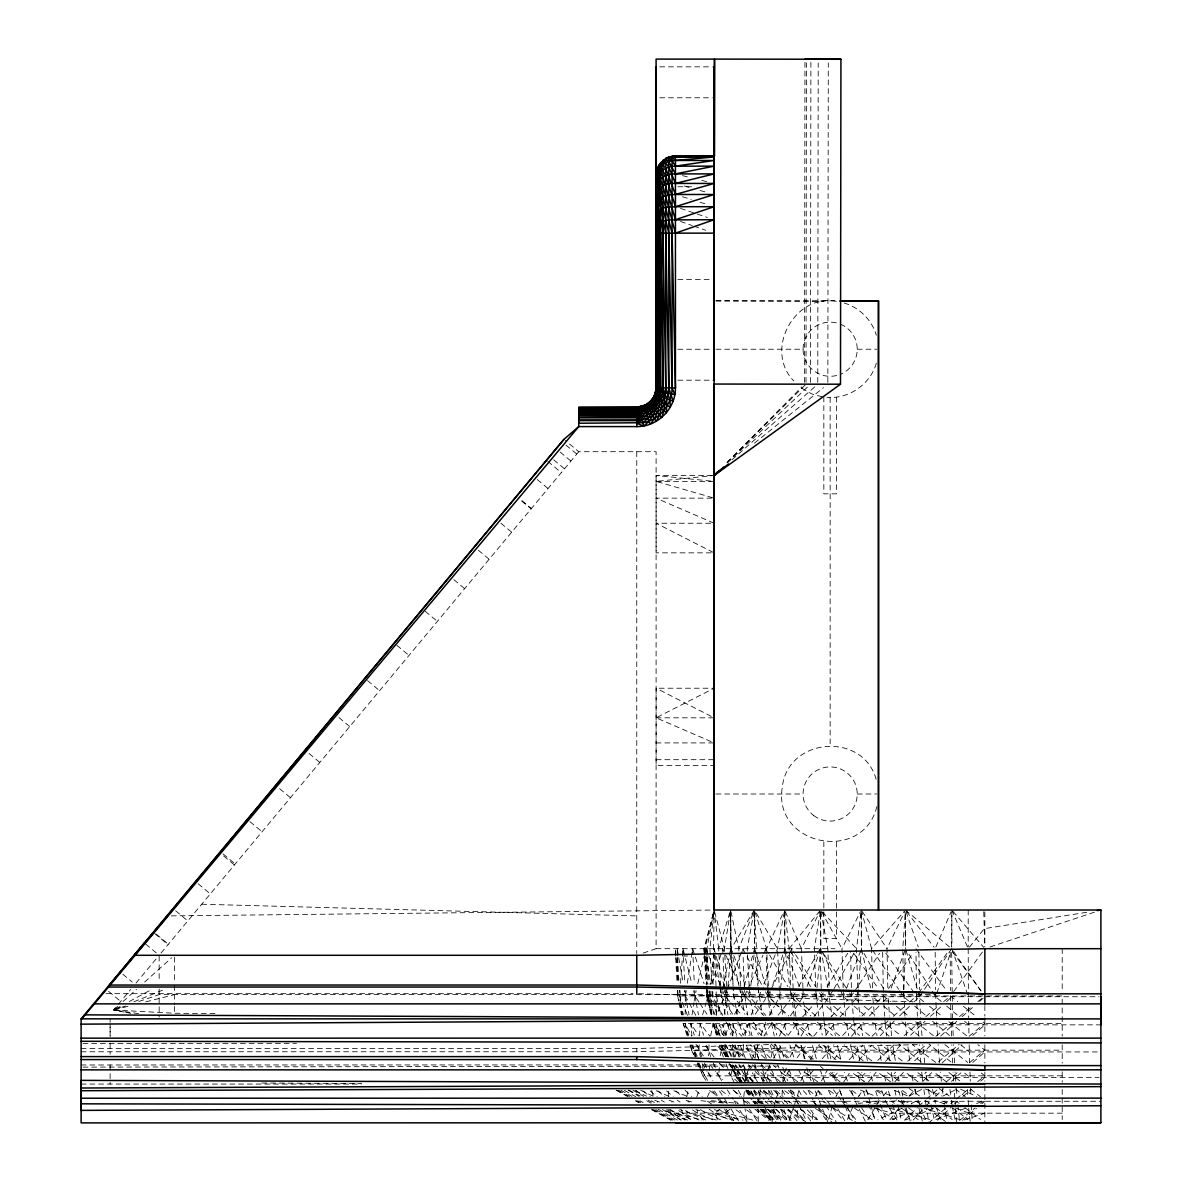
<?xml version="1.0" encoding="UTF-8"?>
<svg xmlns="http://www.w3.org/2000/svg" width="1182" height="1182" viewBox="0 0 1182 1182"><rect width="100%" height="100%" fill="white"/><g stroke="black" fill="none" stroke-linecap="round" stroke-linejoin="round"><path stroke-width="0.75" stroke-dasharray="5 3.75" d="M110.118 1036.378L110.118 1024.1M643.2 953.091L656.099 948.688L656.099 451.701L578.737 451.701L565.277 440.487M804.528 382.362L804.972 59.263M806.006 382.362L806.449 62.942M810.453 382.362L810.896 59.263M817.767 382.362L818.21 62.942M827.843 382.362L828.287 62.942M710.899 1014.304L706.851 996.736L706.866 986.054M713.78 911.765L706.925 948.688L706.866 984.281L703.97 948.688L713.647 911.765L704.96 948.688L707.087 984.281M951.628 946.856L951.835 911.854L951.909 946.856M685.161 1014.289L685.294 1003.282M685.324 1001.449L685.117 990.501M716.322 1014.304L716.115 987.842M732.604 1044.711L732.412 1051.936L733.771 1057.048M732.84 1035.683L733.121 1024.853L736.578 1035.004M716.647 1014.304L712.687 996.736L712.849 991.403M713.056 984.281L714.12 911.854M755.165 1064.731L754.663 1077.541L755.579 1080.924M755.461 1057.417L755.682 1051.936L757.795 1045.154M904.924 1016.062L903.831 991.403M903.905 989.615L905.456 948.688L905.427 911.854M699.168 1044.844L698.931 1050.192L700.453 1057.033M699.552 1035.934L700.084 1023.449L709.821 1036.112M781.996 1095.788L782.307 1090.321M782.824 1081.19L783.031 1077.541L786.532 1067.287M680.005 990.501L680.285 1001.11M680.537 983.232L682.354 957.775M682.487 955.957L683.004 948.688L691.839 983.705M858.368 989.615L857.851 996.736L859.89 1016.062M858.501 987.842L861.368 948.688L861.264 911.854L861.368 948.688L870.646 987.842M721.581 1080.54L718.7 1075.842L719.661 1063.017M720.207 1055.689L722.276 1045.169M812.3 1119.162L812.994 1110.208M724.418 1014.304L727.846 987.842M727.994 986.054L731.052 948.688L730.639 911.854M710.264 991.403L709.776 996.736L711.992 1014.304M710.899 984.281L714.12 948.688L724.226 986.054M818.786 1016.062L816.082 996.736L816.792 989.615M816.954 987.842L820.796 948.688L820.618 911.854L820.796 948.688L827.888 987.842M753.097 1014.304L749.669 996.736L750.614 987.842M750.792 986.054L754.722 948.688L754.352 911.854L756.539 948.688M743.803 1096.66L744.571 1089.715M745.517 1081.057L746.093 1075.842L749.876 1065.588M857.615 987.842L856.536 948.688L861.043 911.765M774.047 1108.819L771.979 1122.737L763.572 1109.174M774.313 1107.091L775.348 1100.132L779.396 1090.41M686.225 990.501L685.397 995.953L686.387 1001.11M687.333 983.232L692.622 948.688L704.088 983.705M692.031 1014.865L693.878 1002.824M694.144 1001.11L696.154 990.708M726.531 986.054L724.448 948.688L730.328 911.765M820.323 911.765L814.339 948.688L815.772 987.842M743.581 1044.711L742.754 1055.585M745.118 1035.683L746.95 1024.853L750.23 1035.004M754.013 911.765L747.231 948.688L749.137 986.054M709.037 1044.844L708.446 1055.689M710.707 1035.934L713.042 1023.449L723.606 1035.476M686.845 1096.601L687.88 1091.222M769.615 1065.588L767.325 1077.541L767.709 1081.19M771.255 1057.048L772.23 1051.936L775.82 1043.972M725.216 1014.304L721.375 996.736L722.409 991.403M722.763 989.615L730.683 948.688L730.609 910.007L731.17 948.688L733.18 986.054M797.481 1096.187L798.604 1091.089M800.835 1080.924L805.459 1069.533M734.155 1082.328L730.801 1075.842L733.091 1065.588M735.012 1057.033L738.868 1045.169M697.779 983.705L705.905 948.688L722.069 989.201M828.745 1119.443L832.556 1104.564M760.72 1089.715L757.957 1100.132L758.076 1107.091M763.011 1081.057L766.025 1072.635M736.179 1014.304L743.744 987.842M744.232 986.054L754.515 948.688L754.352 911.854M702.596 1014.865L706.097 1002.824M706.6 1001.11L709.732 990.708M711.889 983.705L722.704 948.688L741.675 989.437M696.789 1096.955L698.784 1090.513M720.769 986.054L718.656 948.688L730.062 911.765M760.972 1035.004L765.862 1021.736M725.556 1035.151L729.397 1023.449L741.868 1036.186M772.023 1014.304L768.876 996.736L770.59 991.595M772.88 984.724L784.848 948.688L784.626 910.007L777.52 948.688L763.542 984.724M936.824 993.308L950.756 952.116M876.335 363.229C870.425 384.224 848.735 399.28 826.986 397.359M876.852 806.523C863.126 863.584 772.925 845.943 782.218 787.7C787.035 737.258 863.481 730.934 876.335 780.002M789.443 1119.384L793.994 1105.997M794.57 1104.313L795.708 1100.974M790.019 1057.048L796.402 1043.972M800.303 1001.169L804.543 993.308M807.055 986.438L820.84 948.688L839.516 988.447M891.139 988.152L904.939 950.402M752.402 1058.747L755.564 1050.192L759.317 1043.898M845.677 1016.062L843.416 996.736L846.002 989.866M846.637 988.152L860.821 950.402M815.61 1096.187L817.545 1091.089M821.401 1080.924L827.385 1070.005M726.708 990.885L716.484 1015.368M727.344 989.201L742.798 948.688L764.222 989.437M755.372 1005.01L760.883 991.595M740.73 986.054L738.765 948.688L753.658 911.691M782.765 1082.328L789.354 1069.813M751.161 1014.924L754.677 1006.665M707.427 1096.955L710.175 1090.513M847.405 1119.443L853.832 1104.564M935.878 947.004L951.126 911.691M746.906 991.063L741.306 1002.07M747.63 989.437L762.996 955.204M763.735 953.578L765.936 948.688L768.669 953.416M779.396 1036.008L786.399 1021.898M768.389 986.054L766.645 948.688L783.873 911.632M743.537 1035.151L748.974 1023.449L761.932 1035.609M887.83 987.842L887.002 948.688L904.658 911.632M810.128 1059.929L819.318 1044.415M802.947 987.842L801.411 948.688L819.806 911.632M843.15 987.842L841.953 948.688L860.452 911.632M770.162 991.063L763.513 1002.07M770.989 989.437L788.483 955.204M789.325 953.578L791.822 948.688L794.688 953.268M766.852 1071.04L770.117 1064.627M773.397 1058.2L781.76 1044.253M835.94 1096.527L839.323 1090.188M843.549 1082.284L849.297 1073.271M769.305 1015.486L774.476 1006.104M775.333 1004.552L779.647 996.736L784.922 948.688L784.626 910.007L789.118 948.688L790.758 987.842M734.495 1014.289L740.449 1003.592M825.08 1002.366L833.088 990.324M833.99 988.728L855.635 950.298M795.131 992.806L788.97 1001.449M798.692 986.497L816.555 954.997M817.456 953.416L820.131 948.688L823.174 953.268M801.027 1036.008L809.714 1022.046M764.015 1036.038L771.521 1023.449L785.38 1035.609M867.854 1119.679L878.92 1101.269M823.307 992.91L816.732 1001.198M827.06 986.807L847.701 953.268M833.96 1059.456L844.495 1044.799M797.141 1057.727L806.7 1044.563M853.581 992.91L846.386 1001.198M854.586 991.388L879.6 953.268M914.203 1001.848L919.522 996.736L923.541 990.738M924.546 989.231L951.613 948.688L952.589 1019.578M790.374 1015.973L799.313 1002.661M755.209 1014.289L762.464 1003.592M858.28 1096.822L862.328 1090.883M868.401 1081.988L876.128 1072.148M888.495 988.566L912.903 953.12M825.671 1035.388L835.452 1022.179M918.606 992.998L948.082 951.643M788.187 1035.329L796.757 1023.449L796.107 1018.293M953.682 991.521L982.7 951.643M858.93 1060.461L871.592 1045.154M889.898 1119.871L900.802 1105.554M901.896 1104.136L904.082 1101.269L905.619 1106.219M813.438 1070.153L809.035 1075.842L811.088 1080.865M822.229 1058.747L833.857 1044.844M814.102 1016.417L823.987 1003.769M778.066 1015.205L787.892 1002.824M969.358 947.255L984.266 928.668L1089.952 911.765M789.118 948.688L820.603 910.007L856.536 948.688M851.483 1036.259L863.288 1022.297M883.501 1095.684L888.066 1090.1M894.937 1081.722L903.373 1072.414M124.11 1012.043L113.59 1009.989L117.092 1005.779M118.259 1004.375L130.655 989.497M136.004 983.084L156.94 957.952M578.737 451.701L159.156 955.292L159.156 981.873M813.763 1036.112L824.342 1023.449L823.765 1017.953M885.51 1061.362L901.541 1044.194M872.523 987.842L871.577 948.688L904.215 911.396M840.166 1016.816L851.956 1003.429M853.138 1002.085L857.851 996.736L857.659 989.615M837.225 1073.153L834.832 1075.842L836.634 1081.057M849.223 1059.648L862.86 1045.095M802.622 1016.904L812.034 1006.429M913.228 1120.048L924.25 1107.977M925.476 1106.633L930.367 1101.269M880.309 1035.683L894.257 1021.012M842.648 1035.476L853.951 1023.449L851.587 995.953L850.597 952.323M909.061 1095.995L915.296 1089.405L917.114 1096.601M922.773 1081.486L931.726 1072.665M869.464 1015.899L881.831 1003.134M883.072 1001.848L888.007 996.736L889.558 1016.062M914.632 1060.889L931.386 1044.548M727.033 462.443L801.943 386.81M830.828 1016.904L841.2 1006.429M865.061 1073.286L862.505 1075.842L863.983 1081.057M877.798 1060.446L894.744 1044.105M727.063 462.635L806.006 384.209M910.642 1035.166L925.078 1021.189M872.065 1036.186L887.933 1021.056M904.422 1120.226L917.424 1107.667M918.724 1106.411L925.225 1100.132L926.363 1107.091M899.576 1015.899L912.873 1003.134M937.533 1120.211L953.446 1105.052M954.761 1103.796L957.42 1101.269M727.491 462.812L807.779 386.736M935.656 1096.275L943.576 1088.77M951.51 1081.279L960.818 1072.887M942.157 1062.899L961.985 1044.858M861.988 1015.959L875.374 1003.459M876.719 1002.203L883.412 995.953L890.548 1001.686M940.724 1035.934L956.74 1021.337M892.883 1081.264L891.716 1075.842L895.705 1072.177M907.658 1061.185L926.437 1044.371M930.456 1016.298L941.212 1006.517M946.59 1001.627L951.968 996.736M138.619 1013.668L113.59 1009.989L117.639 1006.34M123.046 1001.479L136.551 989.319M144.662 982.035L171.686 957.73M904.215 1035.609L920.453 1021.159M732.086 459.665L815.004 386.632M893.37 1016.284L904.26 1006.709M909.697 1001.937L916.508 995.953L916.006 952.323M962.104 1016.653L974.145 1006.104M979.509 1001.42L984.857 996.736M972.742 1035.447L984.857 1024.853M972.83 1062.411L984.857 1051.936M945.29 1108.465L928.919 1122.737L926.644 1108.819M950.756 1103.693L953.49 1101.314M926.555 1098.979L938.582 1088.563M946.605 1081.633L957.405 1072.502M962.902 1096.527L971.131 1089.405M980.735 1081.102L984.857 1077.541M922.773 1081.057L922.108 1075.842L926.186 1072.355M938.419 1061.85L959.163 1044.371M962.488 1120.359L976.465 1108.421M982.065 1103.648L984.857 1101.269M936.026 1036.245L953.889 1021.159M925.905 1016.579L938.183 1006.266M943.65 1001.686L950.461 995.953L957.627 1001.686M959.518 1016.579L972.195 1006.266M977.824 1001.686L982.035 998.243M969.151 1036.245L984.857 1023.449L981.991 1021.159M969.757 1062.455L984.857 1050.192L977.824 1044.622M956.282 1098.979L969.137 1088.563M977.706 1081.633L984.857 1075.842L980.572 1072.502M754.426 443.132L823.514 387.666M959.518 1120.477L975.002 1108.036M980.632 1103.515L983.454 1101.255M709.052 1109.174L714.947 1113.178L719.025 1109.928M730.003 1109.263L724.522 1113.178L670.578 1113.178L664.21 1109.928M215.006 1013.565L174.389 1013.255L113.59 1009.989L119.87 1006.591M129.296 1001.509L151.296 989.659M909.46 1095.936L922.093 1089.154M656.099 742.917L714.12 742.917L656.099 717.814L714.12 688.22L656.099 688.22L656.099 765.567L714.12 765.567M901.703 1108.302L877.768 1119.797M911.485 1103.427L916.375 1100.989M942.704 1096.142L957.302 1088.903M933.647 1108.125L905.663 1120.004M943.266 1103.796L949.678 1100.9M891.878 1119.797L907.082 1113.178L931.165 1119.871M965.059 1108.391L935.39 1119.753M976.613 1103.604L983.202 1100.856M127.892 1006.37L113.59 1009.989L123.726 1005.897M133.847 1001.804L162.569 990.191M113.59 1009.989L125.395 1006.015M138.9 1001.464L159.156 994.638L935.095 994.446M990.058 946.959L1095.699 911.75M964.409 1119.93L984.857 1113.178M145.77 1001.863L174.389 994.638M836.457 301.277C794.289 293.431 763.749 350.419 793.876 381.032M879.955 1100.826L858.531 1103.397L856.536 1100.427M896.34 1100.782L873.705 1103.397L871.961 1100.427M712.303 475.489L656.099 475.489L656.099 552.851L714.12 552.851L656.099 523.242L714.12 523.242L656.099 498.139L714.12 498.139L656.099 481.384L712.303 475.666M81.115 1048.537L636.758 1048.537L769.364 1044.563M682.797 956.075L688.323 955.942M81.115 1051.773L636.758 1051.773L918.547 1044.607M171.287 915.873L712.273 910.037M82.962 1067.11L778.17 1066.075M659.719 66.842L712.347 66.842M659.719 97.781L712.347 97.781M677.862 186.741L692.371 186.741M677.847 279.573L712.303 279.573M715.937 300.863L838.304 300.863M677.847 349.251L712.347 349.251M715.937 349.222L803.066 349.222A27.068 27.068 0 0 0 837.152 375.374M857.216 349.222L876.719 349.222M677.847 380.19L714.164 380.19M656.099 481.384L714.12 481.384L656.099 475.489M656.099 717.814L714.12 717.814L656.099 688.22M656.099 759.686L714.12 759.686M715.937 794.009L803.066 794.009M857.216 794.009L876.719 794.009M656.099 948.688L835.039 948.688M105.952 993.663L633.079 993.663M677.404 990.501L677.685 995.953L983.04 995.953M986.704 995.953L1062.204 995.953L1062.204 1036.112M706.215 986.054L706.851 996.736L1099.053 996.736M686.845 1035.151L683.152 1023.449L1062.204 1023.449M717.06 1035.004L713.322 1024.853L1100.885 1024.853M82.917 1043.396L296.475 1043.322M690.007 1045.169L691.588 1050.192L1062.204 1050.192M720.784 1045.154L723.281 1051.936L1100.885 1051.936M81.115 1064.982L730.092 1064.908M1062.204 1075.842L702.876 1075.842L701.458 1072.635M732.412 1069.533L736.563 1077.541L1099.053 1077.541M81.115 1084.057L361.278 1084.057M755.372 1103.944L752.964 1101.269L1100.885 1101.269M1062.204 1113.178L891.908 1113.178L874.34 1108.036M715.937 300.878L823.839 301.277M261.857 1083.007L361.456 1083.51M201.708 904.23L636.758 915.917M638.605 993.707L913.021 1001.745M711.416 1100.708L738.218 1103.397L735.411 1101.255M701.029 1100.708L727.196 1103.397L724.256 1101.255M125.853 1012.383L131.113 1013.402M822.288 396.842L811.65 393.887L800.716 387.578M752.875 1120.137L714.061 1109.632M682.472 175.63L689.505 177.359M701.812 180.403L707.087 181.703M717.873 1119.561L714.947 1113.178L743.079 1120.137M733.8 1120.137L695.858 1109.632M716.44 1120.004L689.845 1113.178L679.724 1109.47M668.495 1109.425L676.326 1113.178L701.945 1120.004M684.23 185.943L689.505 187.45M700.054 190.465L705.329 191.972M889.514 1108.036L907.082 1113.178L911.292 1120.004M960.109 1119.723L924.073 1108.228M682.472 196.7L691.263 199.477M700.054 202.255L705.329 203.925M680.477 208.401L695.622 213.499M697.291 214.06L707.383 217.458M844.155 303.02C859.373 307.468 871.902 319.997 876.335 335.2M687.909 1100.767L691.396 1101.949M680.477 221.477L692.253 225.57M693.937 226.146L705.698 230.239M673.962 1101.949L668.909 1100.176L671.908 1102.038M903.299 1100.797L911.957 1103.885M659.482 1102.038L654.429 1100.176L657.561 1102.038M944.462 1103.885L934.593 1100.176L936.247 1106.677M955.987 1108.228L969.166 1113.178L970.348 1122.737M687.569 1120.004L670.578 1113.178L664.21 1109.47M860.481 1090.1L875.374 1096.142M670.076 1109.47L676.326 1113.178L693.007 1120.004M877.679 1090.365L891.331 1095.965M894.449 1090.365L907.909 1095.965M699.094 1120.004L682.753 1113.178L676.636 1109.47M705.802 1120.004L689.845 1113.178L683.861 1109.47M925.329 1088.962L941.552 1095.965M673.843 1090.661L687.348 1096.512M712.643 1119.797L697.587 1113.178L691.765 1109.47M960.582 1089.183L976.76 1096.512M720.577 1119.797L705.964 1113.178L699.877 1109.174M656.291 1090.661L669.16 1096.512M714.947 1113.178L729.102 1119.797M640.674 1090.203L653.38 1096.335M737.671 1119.561L724.522 1113.178L718.848 1109.174M635.118 1090.513L646.377 1096.142M628.706 1089.996L640.112 1095.936M616.073 1090.218L627.317 1096.364M635.355 1100.767L638.561 1102.525M651.415 1109.558L670.696 1120.108M616.871 1090.218L628.1 1096.364M636.123 1100.767L639.329 1102.525M652.154 1109.558L671.391 1120.108M618.496 1090.218L629.666 1096.364M637.659 1100.767L640.851 1102.525M653.616 1109.558L672.765 1120.108M620.919 1090.218L632.015 1096.364M639.95 1100.767L643.126 1102.525M655.803 1109.558L674.833 1120.108M624.406 1090.365L635.665 1096.66M658.182 1109.248L677.478 1120.048M628.159 1090.218L639.048 1096.364M646.82 1100.767L651.474 1103.397M662.363 1109.558L681.009 1120.108M632.961 1090.218L643.702 1096.364M651.371 1100.767L654.429 1102.525M666.692 1109.558L685.102 1120.108M648.268 1100.176L651.459 1102.038M661.314 1100.176L664.373 1102.038M681.142 1119.871L670.578 1113.178L668.524 1110.297M677.197 1100.176L680.108 1102.038M686.166 1100.176L689.209 1102.171M847.051 1103.22L844.081 1101.269L855.768 1122.737M854.453 1108.095L872.227 1119.812M826.218 1103.22L823.263 1101.269L836.679 1122.737M833.606 1108.095L854.291 1121.762M866.879 1101.269L869.952 1103.308M877.62 1108.421L894.493 1119.679M807.749 1103.308L804.706 1101.269L806.7 1104.136M815.358 1108.421L832.113 1119.679M891.331 1101.269L894.331 1103.308M901.792 1108.421L918.237 1119.679M791.63 1103.308L788.689 1101.269L790.861 1104.136M800.48 1109.44L815.24 1119.679M707.471 1101.181L711.741 1104.18M919.965 1103.308L917.099 1101.269L918.399 1106.219M927.146 1108.421L945.792 1121.718M776.781 1101.151L779.677 1103.205M788.335 1109.381L805.651 1121.718M676.326 1113.178L685.235 1119.561M926.732 1101.21L929.717 1103.353M935.716 1107.667L952.204 1119.517M887.46 1072.635L899 1081.131M909.209 1088.519L919.404 1095.906M864.5 1081.855L852.887 1073.079M876.423 1090.484L883.885 1095.877M840.077 1081.855L828.641 1073.079M851.986 1090.484L859.432 1095.877M778.362 1103.412L775.407 1101.269L777.726 1104.136M787.242 1109.854L800.539 1119.517M898.231 1100.353L902.62 1103.56M908.456 1107.815L924.531 1119.546M709.584 1090.513L716.913 1095.877M736.002 1109.854L749.211 1119.517M890.607 1081.855L878.994 1073.079M902.383 1090.484L909.741 1095.877M817.693 1081.855L806.346 1072.887M829.424 1090.484L836.753 1095.877M771.639 1081.175L760.41 1072.177M784.685 1090.764L794.821 1098.226M917.838 1072.635L929.229 1081.131M939.188 1088.519L949.161 1095.906M759.405 1101.21L762.287 1103.353M770.959 1109.824L783.962 1119.517M902.206 1060.875L880.9 1044.622M918.03 1081.855L906.579 1073.079M928.062 1089.405L936.661 1095.877M871.828 1060.875L850.685 1044.622M956.282 1101.21L959.134 1103.353M964.852 1107.667L980.572 1119.517M943.812 1101.269L946.664 1103.412M952.352 1107.711L967.984 1119.517M797.658 1081.855L786.562 1072.665M809.035 1090.484L816.141 1095.877M935.701 1062.455L912.43 1044.622M948.895 1072.502L960.464 1081.367M840.535 1059.116L821.859 1044.371M858.117 1072.502L862.505 1075.842L861.855 1072.429M721.36 1090.513L728.378 1095.877M746.655 1109.854L759.302 1119.517M970.511 1089.095L980.558 1096.822M768.005 1103.53L765.079 1101.269L767.369 1103.944M775.303 1109.174L789.886 1120.477M933.44 1035.698L914.868 1021.159M944.876 1044.622L967.718 1062.455M884.845 1017.953L885.215 1023.449L900.965 1035.698M890.814 1060.83L870.838 1044.858M863.229 1060.83L843.49 1044.858M813.423 1059.116L795.072 1044.105M830.547 1072.502L834.832 1075.842L834.034 1072.429M946.664 1082.062L935.272 1073.079M955.292 1088.829L965.354 1096.748M869.553 1035.698L853.951 1023.449L855.665 1035.934M921.133 1061.953L898.778 1044.031M835.94 1059.722L818.121 1044.858M966.566 1035.698L948.2 1021.159M744.852 1101.255L747.704 1103.515M754.84 1109.174L769.127 1120.477M923.703 1001.686L916.508 995.953L916.744 1001.449M929.466 1006.266L942.438 1016.579M780.504 1082.062L766.941 1069.858M790.462 1089.967L799.017 1096.748M636.093 1090.513L642.86 1095.877M963.36 1006.266L976.258 1016.579M896.281 1006.266L909.15 1016.579M839.589 1035.698L824.342 1023.449L826.44 1035.934M734.185 1090.883L741.277 1096.571M746.95 1101.122L749.787 1103.397M756.879 1109.085L771.048 1120.462M643.052 1090.971L650.159 1096.719M950.919 1061.953L928.919 1044.031M964.645 1073.079L970.141 1077.541L970.289 1081.19M812.182 1059.722L794.747 1044.548M820.411 1066.4L823.145 1068.631M787.079 1057.993L771.004 1044.105M804.927 1072.502L809.035 1075.842L806.7 1067.302M858.59 1001.686L851.587 995.953L849.548 992.91M864.19 1006.266L876.808 1016.579M919.286 1036.141L901.423 1021.337M872.685 1022.504L889.13 1036.141M690.495 1119.561L682.753 1113.178L681.364 1109.928M650.174 1090.971L657.133 1096.719M949.545 1035.447L932.657 1021.337M960.863 1044.858L969.358 1051.936L969.698 1062.899M844.051 1022.4L859.491 1035.447M753.052 1081.633L743.552 1073.286M764.207 1090.883L773.959 1098.979M566.001 445.082L576.786 454.051M560.165 452.085L570.936 461.069M553.737 459.813L564.508 468.796M547.842 461.408L561.302 472.623M537.278 479.552L548.064 488.535M521.986 500.651L531.412 508.511M521.661 501.05L531.087 508.91M500.887 523.227L511.658 532.21M478.37 550.265L489.141 559.249M453.858 579.682L464.629 588.666M425.239 611.286L437.37 621.377M396.886 645.328L409.002 655.434M812.093 1036.245L796.757 1023.449L799.195 1035.934M367.499 680.596L379.614 690.687M338.953 717.592L349.724 726.575M309.063 753.466L319.834 762.449M279.676 788.734L290.462 797.702M249.963 821.653L262.094 831.759M223.102 853.906L235.218 863.998M223.649 855.975L234.42 864.958M198.192 883.796L210.307 893.902M175.675 910.82L187.79 920.926M156.246 934.135L168.376 944.226M154.576 933.411L168.036 944.64M145.681 944.078L156.467 953.047M122.825 974.249L132.251 982.094M108.596 991.329L120.712 1001.435M905.427 910.007L950.225 947.521M760.514 1103.53L757.839 1101.269L760.189 1103.944M767.236 1109.174L780.652 1120.477M828.213 1001.686L821.431 995.953L819.525 992.91M833.635 1006.266L845.824 1016.579M764.813 1081.102L753.126 1069.444M776.042 1090.587L783.06 1096.527M745.916 1089.922L752.845 1095.788M758.401 1100.472L762.553 1103.988M769.482 1109.854L781.967 1120.403M658.019 1090.971L664.831 1096.719M899.62 990.738L903.624 996.736L909.15 1001.42M914.691 1006.104L927.131 1016.653M788.497 1057.742L774.077 1044.194M941.182 1001.42L935.656 996.736L906.431 950.239M946.693 1006.104L959.104 1016.653M964.63 1021.337L968.767 1024.853L969.004 1035.683M817.383 1022.297L832.438 1035.447M878.196 1001.42L872.73 996.736L874.532 1016.062M883.663 1006.104L895.956 1016.653M765.079 1058.348L750.585 1045.095M773.235 1065.351L775.953 1067.686M781.391 1072.355L785.469 1075.842L787.773 1080.865M666.604 1090.971L673.223 1096.719M840.299 990.102L843.416 996.736L848.735 1001.42M854.054 1006.104L866.037 1016.653M800.081 1001.937L793.344 995.953L791.512 992.806M805.474 1006.709L816.26 1016.284M793.196 1022.297L807.542 1035.447M728.408 1073.153L737.583 1081.914M747.098 1090.41L753.88 1096.482M675.882 1090.971L682.31 1096.719M759.598 1090.1L766.335 1096.142M771.728 1100.989L774.432 1103.397M781.184 1109.44L793.314 1120.329M770.324 1058.023L757.573 1045.154M753.422 1081.102L746.078 1073.271M763.764 1090.587L770.236 1096.527M814.295 993.53L816.082 996.736L821.416 1001.627M826.735 1006.517L837.388 1016.298M743.168 1056.294L731.835 1044.844M752.446 1064.849L759.08 1070.966M685.072 1090.262L691.765 1096.453M756.317 1103.648L753.776 1101.269L756.185 1103.944M762.686 1109.617L776.692 1122.737M774.269 1002.203L767.65 995.953L765.079 991.063M775.584 1003.459L788.822 1015.959M771.595 1022.179L785.631 1035.934M773.752 1090.306L782.898 1099.038M784.198 1100.279L788.113 1104.032M793.344 1109.012L805.105 1120.241M695.71 1090.262L702.167 1096.453M796.373 1001.848L791.127 996.736L790.197 989.615M797.687 1003.134L810.822 1015.899M755.15 1058.333L743.05 1044.799M761.696 1064.731L765.641 1068.572M716.499 1072.99L722.601 1079.683M733.003 1089.907L739.518 1096.29M726.989 1056.605L716.307 1044.563M738.455 1068.144L735.898 1065.588L739.178 1077.541L741.927 1082.284M745.458 1081.279L736.608 1070.005M754.042 1090.026L760.174 1096.275M753.008 1022.046L765.242 1035.166M749.816 1001.198L744.704 995.953L742.429 991.063M754.914 1006.429L763.853 1015.589M788.364 1090.513L793.388 1095.67M798.411 1100.826L800.938 1103.397M807.217 1109.854L817.279 1120.167M767.369 991.595L768.876 996.736L773.752 1001.848M774.964 1003.134L785.912 1014.629M752.964 1101.269L755.461 1103.944M760.469 1109.322L770.472 1120.048M740.686 1055.969L731.968 1044.415M749.388 1065.41L751.885 1068.1M803.376 1090.735L808.192 1096.069M812.994 1101.402L817.811 1106.736M819.008 1108.066L832.246 1122.737M760.189 1109.322L769.822 1120.048M760.972 1109.322L772.969 1122.737M757.78 1103.944L755.401 1101.269L757.647 1104.136M762.553 1109.322L774.461 1122.737M714.031 1056.944L704.191 1044.253M720.015 1063.697L723.606 1067.745M737.686 1021.898L749.196 1035.683M729.619 1001.449L724.773 995.953L722.749 990.885M730.816 1002.824L741.72 1015.205M764.902 1109.322L774.328 1120.048M763.395 1103.944L761.06 1101.269L762.981 1104.328M768.034 1109.322L779.647 1122.737M747.689 991.595L749.669 996.736L756.598 1004.774M757.751 1006.104L765.833 1015.486M741.04 1081.722L733.003 1069.533M748.236 1090.1L753.037 1095.684M953.032 911.396L983.675 947.314M771.92 1109.322L781.051 1120.048M703.334 1120.004L697.587 1113.178L697.144 1109.928M769.866 1101.269L772.097 1103.944M776.559 1109.322L785.498 1120.048M818.771 1090.971L825.627 1099.26M826.765 1100.634L831.33 1106.16M832.468 1107.549L842.751 1119.975M782.366 1109.854L792.812 1122.737M732.234 1056.191L724.507 1043.972M739.149 1064.731L741.469 1067.582M781.686 1101.269L783.947 1104.136M788.438 1109.854L798.559 1122.737M762.139 1109.854L769.984 1119.871M725.866 1021.736L736.386 1036.259M712.598 1001.745L708.107 995.953L706.393 990.708M713.706 1003.193L722.675 1014.762M906.52 911.44L934.046 947.255M703.334 1055.895L695.666 1043.898M709.909 1064.45L715.405 1071.572M740.183 1005.173L733.756 996.736L733.195 987.842L733.756 996.736L737.42 1014.304M741.247 1006.576L747.659 1015.013M795.205 1109.854L804.972 1122.737M833.443 1089.789L840.949 1099.821M842.027 1101.255L846.312 1106.987M847.391 1108.421L855.975 1119.871M896.931 1120.004L889.44 1108.302M952.352 951.643L981.607 991.521M915.961 948.688L946.147 990.043M796.358 1101.269L798.456 1104.136M802.622 1109.854L812.019 1122.737M731.643 1065.588L736.563 1077.541L739.784 1081.988M746.241 1090.883L750.555 1096.822M885.776 953.12L914.38 992.998M810.689 1109.854L817.678 1119.871M853.611 953.12L878.27 988.566M953.697 951.687L980.705 990.738M736.563 1077.541L739.637 1081.988M745.783 1090.883L751.944 1099.777M740.493 1081.988L733.298 1069.533M746.625 1090.883L750.718 1096.822M727.299 1056.442L721.478 1045.154M733.505 1065.484L735.573 1068.498M742.222 1081.988L736.711 1072.739M748.309 1090.883L752.358 1096.822M744.793 1081.988L737.716 1069.533M750.806 1090.883L754.825 1096.822M849.562 1090.011L855.546 1098.935M861.53 1107.859L869.494 1119.768M862.254 911.499L887.002 948.688M872.582 950.195L898.616 989.231M824.194 954.79L848.543 991.388M748.206 1081.988L741.232 1069.533M754.146 1090.883L760.07 1099.777M813.689 1101.269L825.863 1119.679M725.999 1035.388L719.025 1024.853L722.675 1035.004M738.366 1090.41L745.414 1103.146M749.388 1109.174L758.342 1122.737L758.105 1108.819M698.946 1002.07L694.927 995.953L693.598 990.708M699.951 1003.592L706.999 1014.289M752.446 1081.988L747.172 1072.739M758.283 1090.883L764.104 1099.777M705.831 1080.392L702.876 1075.842L698.459 1063.874M712.731 1090.971L720.621 1103.072M724.581 1109.13L733.446 1122.737M720.03 987.842L721.375 996.736L724.256 1001.169M725.216 1002.661L732.884 1014.496M691.987 1035.934L690.716 1023.449L698.414 1035.329M707.59 1080.392L701.384 1069.429M714.445 1090.971L722.291 1103.072M726.206 1109.13L735.027 1122.737M697.306 1056.22L691.5 1045.169M702.167 1063.77L707.028 1071.32M708.003 1072.828L712.82 1080.392M757.514 1081.988L752.358 1072.739M763.217 1090.883L768.921 1099.777M719.557 1090.971L727.255 1103.072M731.097 1109.13L739.755 1122.737M795.634 954.79L815.698 986.807M763.38 1081.988L756.849 1069.533M768.935 1090.883L772.629 1096.822M763.941 1105.864L772.54 1119.679M759.819 1103.146L753.215 1090.41M727.358 1089.922L733.121 1099.29M734.096 1100.856L736.017 1103.988M739.858 1110.238L747.556 1122.737L745.015 1108.819M770.014 1081.988L765.138 1072.739M775.407 1090.883L778.997 1096.822M865.815 1090.011L871.075 1098.935M876.335 1107.859L883.353 1119.768M833.399 1101.269L845.987 1122.737M777.579 1082.284L771.299 1069.533M782.203 1090.188L785.912 1096.527M769.585 954.997L787.862 986.497M746.522 1090.188L750.201 1096.527M775.348 1100.132L777.076 1103.146M780.534 1109.174L786.577 1119.723M785.705 1082.284L779.662 1069.533M790.137 1090.188L795.471 1099.688M790.921 951.894L810.689 987.133M864.027 953.49L883.575 988.728M821.49 911.632L841.953 948.688M721.508 1045.154L723.281 1051.936L725.925 1056.738M730.358 1064.731L732.131 1067.937M794.511 1082.284L787.833 1067.287M798.766 1090.188L802.164 1096.527M720.237 1036.008L714.268 1024.853L717.991 1035.004M695.77 1015.368L685.397 995.953L684.452 990.501M711.83 991.403L712.687 996.736L716.809 1004.552M717.637 1006.104L722.571 1015.486M723.281 1051.936L725.763 1056.738M729.087 1063.135L731.584 1067.937M688.101 1035.934L685.058 1023.449L691.588 1036.038M726.679 1056.738L721.714 1045.154M730.816 1064.731L732.471 1067.937M728.496 1056.738L723.561 1045.154M732.604 1064.731L735.884 1071.128M803.996 1082.284L797.658 1067.287M808.03 1090.188L812.876 1099.688M690.273 1044.844L694.853 1056.605M698.119 1063.017L700.557 1067.834M885.318 1100.176L888.613 1106.677M731.215 1056.738L726.339 1045.154M735.278 1064.731L736.903 1067.937M855.251 1101.269L866.022 1122.737M734.82 1056.738L730.018 1045.154M738.824 1064.731L740.434 1067.937M925.58 1119.561L920.778 1108.302M739.311 1056.738L734.583 1045.154M743.242 1064.731L746.389 1071.128M749.255 1082.328L742.266 1065.588M814.117 1082.284L808.133 1067.287M817.929 1090.188L822.495 1099.688M745.428 1058.333L740.035 1045.154M748.502 1064.731L751.589 1071.128M751.604 1058.333L746.344 1045.154M754.604 1064.731L756.096 1067.937M792.413 1090.927L798.589 1104.313M799.357 1105.997L805.548 1119.384M868.386 1104.564L875.168 1119.443M773.634 1109.529L778.155 1119.443M758.593 1058.333L753.495 1045.154M761.504 1064.731L764.414 1071.128M824.829 1082.284L819.215 1067.287M828.405 1090.188L831.256 1096.527M767.31 1082.328L760.868 1065.588M770.959 1090.41L773.885 1096.896M766.379 1058.333L761.459 1045.154M769.187 1064.731L770.59 1067.937M691.588 1050.192L694.41 1056.605M697.232 1063.017L700.749 1071.04M696.228 1056.605L691.854 1045.169M699.035 1063.017L702.536 1071.04M703.246 1072.635L704.649 1075.842L701.975 1063.874M785.35 911.691L801.411 948.688M746.684 1080.924L745.236 1077.541L743.788 1064.731M751.043 1091.089L753.23 1096.187M701.694 1056.605L697.395 1045.169M704.442 1063.017L707.87 1071.04M708.565 1072.635L709.939 1075.842L708.993 1063.017M901.571 1100.176L904.333 1106.677M905.013 1108.302L907.082 1113.178M951.85 910.007L967.497 947.004M774.934 1058.333L770.206 1045.154M777.638 1064.731L778.982 1067.937M835.541 1080.924L832.512 1072.414M839.811 1091.089L843.372 1099.57M710.707 1056.605L706.555 1045.169M713.367 1063.017L716.691 1071.04M717.356 1072.635L718.7 1075.842M728.142 1057.048L726.029 1051.936L725.172 1044.711M880.28 1104.564L886.367 1119.443M815.166 1090.927L818.579 1099.29M819.259 1100.974L828.109 1122.737M687.451 1015.368L679.62 995.953L679.118 990.501M783.71 1057.048L779.706 1045.154M713.322 1024.853L717.4 1035.004M709.806 1001.701L707.826 996.736L706.969 986.054M710.456 1003.355L715.08 1014.924M723.34 1057.033L719.203 1045.169M726.043 1063.874L730.801 1075.842M847.391 1080.924L844.598 1072.414M851.321 1091.089L854.601 1099.57M745.044 984.724L731.17 948.688L754.338 910.007L777.52 948.688L779.647 996.736L782.632 1014.304M799.357 986.438L784.922 948.688L789.96 987.842M801.972 993.308L806.198 1016.062M793.728 1057.048L789.931 1045.154M683.152 1023.449L687.643 1035.151M940.296 1119.561L936.676 1108.302M881.713 1090.513L884.121 1096.955M739.09 1057.033L735.115 1044.844M695.947 1057.033L693.42 1050.192L692.888 1044.844M719.868 1035.004L716.174 1024.853L718.833 1035.004M892.528 1104.564L897.906 1119.443M805.045 1058.762L800.835 1045.154M726.413 1035.004L722.808 1024.853L724.093 1035.683M859.728 1080.924L857.186 1072.414M863.303 1091.089L865.091 1096.187M727.506 1024.853L731.052 1035.004M906.003 911.691L918.266 947.004M839.648 1089.745L851.099 1122.737M951.909 948.688L968.383 996.736L968.693 1019.578M758.504 1058.747L754.249 1044.844M918 1100.176L920.217 1106.677M816.334 1058.762L812.389 1045.154M739.607 1024.853L742.976 1035.004M754.899 911.765L766.645 948.688M872.493 1080.924L870.218 1072.414M875.714 1091.089L878.389 1099.57M828.213 1058.762L824.548 1045.154M906.136 1107.874L910.79 1122.737M898.556 1090.513L900.566 1096.955M685.058 1023.449L688.722 1035.151M780.135 1058.747L776.293 1044.844M782.794 1067.302L785.469 1075.842M755.15 1024.853L758.297 1035.004M690.716 1023.449L694.322 1035.151M764.133 1024.853L767.177 1035.004M700.084 1023.449L703.571 1035.151M754.722 948.688L765.345 984.724M906.062 950.402L917.528 989.866M918.03 991.595L919.522 996.736L920.763 1019.578M840.638 1058.762L837.181 1044.711M773.914 1024.853L776.81 1035.004M866.436 1089.745L870.366 1103.633M870.868 1105.377L874.798 1119.265M713.042 1023.449L716.351 1035.151M651.696 1090.513L653.513 1096.955M784.006 1109.529L786.798 1119.443M885.658 1080.924L883.648 1072.414M888.495 1091.089L890.859 1099.57M804.351 1058.747L800.953 1044.844M784.42 1024.853L787.182 1035.004M758.327 1091.089L759.701 1096.187M724.714 987.842L730.86 1014.304M861.264 910.007L871.577 948.688M714.578 911.765L724.448 948.688M729.397 1023.449L732.737 1035.934M677.626 990.501L679.074 1001.11M679.532 1002.824L682.753 1014.865M853.581 1058.762L850.419 1044.711M706.851 996.736L711.49 1014.304M918.828 1107.874L922.728 1122.737M795.634 1024.853L798.234 1035.004M955.086 1119.561L952.677 1108.302M748.974 1023.449L752.048 1035.934M899.177 1080.924L897.433 1072.414M901.63 1091.089L902.856 1096.187M807.513 1024.853L809.951 1035.004M867.381 1060.461L864.145 1044.711M830.828 1058.747L827.932 1044.844M711.86 1014.304L707.826 996.736L707.191 986.054M713.78 1014.304L709.466 991.403M820.013 1024.853L822.288 1035.004M771.521 1023.449L774.299 1035.934M716.558 996.736L720.473 1014.304M894.833 1090.277L896.769 1099.29M897.936 1104.712L901.039 1119.132M731.052 948.688L739.016 986.054M739.4 987.842L744.837 1014.304M931.121 1104.845L934.135 1119.162M730.978 911.765L738.765 948.688M881.151 1060.461L878.285 1044.711M833.103 1024.853L835.319 1035.683M912.992 1080.924L911.529 1072.414M914.705 1089.405L916.08 1096.187M677.685 995.953L678.719 1001.11M679.059 1002.824L681.453 1014.865M680.64 1001.11L679.34 990.501M680.98 1002.824L683.359 1014.865M686.727 1002.824L689.062 1014.865M859.565 1060.446L856.876 1044.844M932.568 1089.435L933.913 1096.601M820.929 911.765L827.873 948.688L829.188 987.842M695.888 1001.11L694.661 990.501M696.213 1002.824L698.473 1014.865M846.711 1024.853L848.735 1035.683M758.076 987.842L762.168 1014.304M743.419 1100.132L744.69 1107.091M895.276 1060.461L892.809 1044.711M828.198 989.615L831.965 1016.062M709.037 1001.11L707.855 990.501M709.333 1002.824L711.49 1014.865M677.271 955.957L677.197 948.688L678.453 955.957M678.764 957.775L683.181 983.232M951.288 1100.176L952.397 1106.677M860.806 1024.853L862.624 1035.683M725.645 1001.11L724.536 990.501M725.925 1002.824L727.949 1014.865M927.057 1080.924L925.846 1072.044M928.431 1089.405L930.086 1099.57M794.23 1016.062L790.832 989.615M704.96 948.688L710.692 984.281M944.388 1104.845L946.664 1119.162M745.502 1001.11L744.483 990.501M745.768 1002.824L747.645 1014.865M909.726 1060.461L907.658 1044.711M719.764 986.054L714.12 948.688L716.026 986.054M875.345 1024.853L876.955 1035.683M889.485 1060.446L887.431 1044.844M891.228 1072.429L891.716 1075.842M768.389 1001.11L767.458 990.501M768.625 1002.824L770.309 1014.865M923.896 1089.715L924.782 1096.66M891.656 1035.683L889.706 1017.82M680.507 1002.824L682.058 1014.865M949.929 1089.435L950.83 1096.601M793.979 1001.11L793.225 992.319M794.186 1002.824L795.9 1016.579M941.36 1081.19L940.414 1072.044M942.261 1088.489L943.147 1095.788M924.723 1062.899L922.758 1044.711M718.656 948.688L714.12 910.007L709.88 948.688L711.963 984.281M906.683 1035.683L905.043 1017.82M768.699 1090.321L769.275 1095.788M957.804 1104.845L959.311 1119.162M822.022 1001.449L821.327 992.319M822.214 1003.282L823.573 1016.121M885.215 1023.449L886.515 1035.934M797.274 1110.208L798.205 1119.162M920.852 1063.017L919.227 1044.844M921.753 1072.177L922.108 1075.842M675.912 955.957L675.247 948.688L675.616 955.957M676.089 957.775L678.438 983.232M939.572 1062.899L938.094 1044.711M754.515 948.688L757.913 986.054M968.058 1100.176L968.605 1106.677M968.752 1108.302L969.166 1113.178M921.99 1035.683L920.852 1021.337M955.425 1107.091L954.184 1089.715M955.573 1108.819L956.711 1122.737M955.78 1081.19L955.145 1072.044M956.371 1088.489L956.977 1095.788M918.591 1035.934L917.483 1017.953M883.412 995.953L883.767 1001.449M883.885 1003.282L884.727 1016.121M953.623 1081.057L953.106 1072.177M937.503 1035.683L936.513 1017.82M730.683 948.688L733.076 986.054M967.378 1089.435L967.822 1096.601M954.583 1062.899L953.593 1044.711M712.377 991.403L712.687 996.736M706.925 948.688L709.037 984.281M703.97 948.688L706.097 984.281M726.62 987.842L727.122 996.736M720.872 987.842L721.375 996.736M971.308 1104.845L972.062 1119.162M740.818 987.842L741.291 996.736M749.225 987.842L749.669 996.736M683.004 948.688L684.747 983.232M677.197 948.688L677.567 955.957M677.655 957.775L678.97 983.232M675.72 957.775L677.035 983.232M952.648 1063.017L951.835 1044.844M756.716 952.249L758.356 986.054M758.445 987.842L758.888 996.736M692.622 948.688L694.307 983.232M768.463 987.842L768.876 996.736M705.905 948.688L707.516 983.232M668.495 1091.222L668.746 1096.601M916.833 1003.282L917.395 1016.121M722.704 948.688L724.448 988.684M953.194 1035.683L952.633 1021.337M970.585 1088.489L970.895 1095.788M936.439 1016.062L935.597 991.403M742.798 948.688L744.409 988.684M803.006 989.615L803.287 996.736M951.51 1035.934L950.461 995.953M815.831 989.615L816.082 996.736M765.936 948.688L767.384 988.684M829.247 989.615L829.483 996.736M791.822 948.688L793.166 990.501M969.979 1072.044L970.141 1077.541M843.209 989.615L843.416 996.736M983.764 911.706L984.798 946.871M820.131 948.688L821.283 990.501M969.196 1044.711L969.358 1051.936M903.506 989.615L902.782 948.688L905.294 911.854L905.456 948.688M903.536 991.403L903.624 996.736M882.659 952.323L883.338 992.319M968.708 1021.337L968.767 1024.853M918.902 952.249L919.433 989.615M919.448 991.403L919.522 996.736M935.184 952.249L935.583 989.615M677.286 957.775L677.552 983.232M950.21 952.323L950.431 990.501M968.206 948.688L968.383 996.736M1062.204 948.688L1062.204 990.782M1062.204 1044.844L1062.204 1063.179M1062.204 1071.867L1062.204 1082.328M1062.204 1089.435L1062.204 1119.561M984.857 911.854L984.857 946.856M984.857 1005.527L984.857 1016.121M984.857 1017.82L984.857 1035.934M984.857 1044.711L984.857 1063.017M984.857 1072.044L984.857 1081.19M984.857 1085.859L984.857 1122.737M968.206 910.007L968.206 946.856M836.457 397.152L836.457 493.84L823.839 493.84L823.839 397.152M836.457 841.939L836.457 938.641L823.839 938.641L823.839 841.939M830.148 397.566L830.148 745.665M636.758 451.701L636.758 953.505M636.758 1048.537L636.758 1051.773M174.389 957.065L174.389 981.873M174.389 985.419L174.389 1004.789M174.389 1006.488L174.389 1013.255M159.156 989.112L159.156 1005.04M159.156 1006.769L159.156 1017.155M110.118 1018.84L110.118 1022.341M110.118 1027.084L110.118 1036.112M110.118 1043.322L110.118 1054.181M110.118 1064.908L110.118 1084.057M840.505 324.208A27.068 27.068 0 0 1 840.505 374.236M803.066 349.222A27.068 27.068 0 0 1 837.152 323.07M813.659 815.491A27.068 27.068 0 0 0 856.994 797.54A27.068 27.068 0 0 0 819.791 768.994A27.068 27.068 0 0 0 813.659 815.491"/><path stroke-width="1.5" d="M81.115 1089.863L81.115 1110.386L1100.885 1105.761M714.12 474.381L714.12 910.007L1100.885 910.007L1100.885 1122.737L81.115 1122.9L81.115 1018.84L563.932 439.364L578.737 426.599L636.758 426.599C657.443 426.953 675.794 408.603 675.439 387.918L675.439 155.802L714.504 155.802L714.504 59.1L656.099 59.1L656.394 387.918C656.512 400.698 653.809 414.601 642.89 422.713L578.737 423.245M636.758 1056.634L984.857 1065.603L984.857 1069.828L636.758 1059.574L636.758 1056.634L81.115 1056.605M578.737 420.629L636.758 420.629L642.328 419.492C651.637 411.853 655.345 399.486 656.099 387.918L656.645 219.231M656.099 380.19L656.099 349.251M714.135 187.14L714.12 910.007M840.491 384.209L714.061 384.047L714.12 475.489L840.491 384.209L840.934 59.263L714.504 59.1L714.12 214.666M1100.885 1024.853L1100.885 996.736M656.601 351.069L656.394 387.918C659.719 401.791 655.36 417.482 643.481 426.008L636.758 423.245M636.758 993.781L636.758 985.02L984.857 993.826L1100.885 993.826M578.737 411.011L636.758 411.011C647.987 408.824 659.054 400.403 658.684 387.918L657.266 233.15C656.069 213.011 655.138 192.4 657.266 172.424C660.103 165.14 667.727 160.442 675.439 160.471L714.12 156.97L675.439 156.97L665.762 158.388L658.684 165.465L656.099 175.143C656.483 167.578 661.684 160.649 668.82 158.122L672.07 160.737L675.439 166.16L714.12 166.16L675.439 173.902C642.003 174.434 662.112 214.843 662.999 233.15L665.762 387.918C666.131 404.008 651.976 416.197 636.758 417.852L578.737 417.852M578.737 416.936L641.796 416.492C649.923 409.194 654.71 398.556 656.394 387.918L656.099 233.15C659.039 216.04 646.17 181.6 675.439 183.432L714.12 183.432L675.439 194.483C668.48 194.779 657.857 195.961 656.099 204.146M656.099 188.706L656.394 172.72L657.266 172.424L662.999 186.342L675.439 233.15L714.12 219.719L668.82 219.926L656.394 222.497M578.737 415.281L636.758 415.281C647.263 411.203 654.961 399.161 656.099 387.918L675.439 387.918L672.07 233.15L660.62 187.879L656.099 176.015L657.266 169.514L658.684 169.558L660.62 172.144L662.999 177.359L675.439 219.719L714.12 206.702L675.439 206.702C669.071 207.338 659.29 206.614 656.099 213.307M656.645 208.933L658.684 233.15L660.62 387.918C661.004 401.452 649.036 410.745 636.758 412.976L578.737 412.976M656.645 229.943L657.266 387.918C657.576 399.531 647.322 407.554 636.758 409.43L578.737 409.43M656.099 66.842L656.099 387.918C656.173 398.083 647.795 405.19 640.895 411.425L578.737 411.779M578.737 409.858L640.57 409.519L649.376 402.959L653.513 397.595L670.253 407.258L669.943 400.004L665.762 387.918L665.762 158.388L668.82 156.97L672.07 157.265L675.439 160.471L714.12 160.471L675.439 166.16C667.032 166.071 658.211 171.434 656.394 180.004L668.82 233.15L672.07 387.918L674.848 394.64L655.803 391.286L656.099 387.918M656.099 176.015L656.394 172.72M656.099 178.645L656.394 175.483M656.099 182.915L656.394 180.004M656.099 195.857L656.394 193.7M655.774 391.272C654.784 399.043 645.8 408.13 636.758 408.425L578.737 408.425L640.319 408.115M636.758 408.248C645.815 406.903 654.015 400.506 656.099 391.331M653.513 397.595L655.212 394.64M167.593 915.917L109.483 985.049L636.758 985.02M144.337 942.955L107.843 987.029L636.758 987.029L984.857 993.826M563.932 439.364L134.497 955.292L636.758 955.292L984.857 948.688L1100.885 948.688M578.737 407.554L640.171 407.258L648.12 403.564L653.764 397.743M81.765 1018.899L578.737 426.599L578.737 407.258L636.758 407.258L646.569 404.924M728.511 463.935L714.12 475.489L717.991 471.574M723.783 466.964L714.12 475.489L717.991 471.633M714.12 475.489L719.469 470.421M654.518 398.171L645.535 405.16L636.758 407.524M649.376 402.959L643.377 406.091L636.758 407.258L636.758 426.599M643.377 406.091L646.406 404.628L656.099 421.413C662.555 411.572 663.634 398.63 658.684 387.918L658.684 165.465L660.62 163.781L662.999 164.712L665.762 168.405L675.439 194.483L714.12 194.483L675.439 206.702L665.762 175.882L660.62 166.958L658.684 166.499L657.266 168.524L657.266 387.918C661.772 400.225 659.128 414.734 649.982 424.264L643.363 406.061L640.112 406.963L643.481 426.008M578.737 414.173L636.758 414.173C650.794 414.409 663.25 401.954 662.999 387.918L662.999 160.324L665.762 159.526L668.82 161.565L675.439 173.902L714.12 173.902L675.439 183.432L668.82 167.179L665.762 162.894L662.999 161.432L660.62 162.702L660.62 387.918C665.407 397.034 665.584 408.115 661.625 417.556L649.154 402.693M578.737 419.979L636.758 419.979C653.897 420.29 669.115 405.071 668.82 387.918L668.82 156.97L675.439 155.802M640.112 406.963L643.466 406.372M1097.251 910.598L1100.885 910.007M636.758 407.258L640.112 406.948M714.504 155.802L675.439 156.97L672.07 156.098L672.07 387.918C672.248 404.599 659.334 419.979 642.89 422.713L636.758 420.629M840.107 301.247L878.492 300.863L878.492 910.007L878.492 300.863L840.136 300.863M81.115 1024.159L984.857 1018.899L84.469 1014.85M984.857 1084.057L81.115 1088.016L81.115 1080.378L1100.885 1084.057M81.115 1090.72L1100.885 1086.642M804.972 59.263L840.934 59.263M656.099 233.15L714.12 233.15M93.674 1003.873L1100.885 1003.858M81.115 1018.84L1100.885 1018.899M81.115 1038.151L1100.885 1038.121M81.115 1059.574L636.758 1059.574M984.857 1065.603L1100.885 1065.603M81.115 1069.858L1100.885 1069.828M81.115 1098.226L1100.885 1098.122M675.528 1122.737L1100.885 1122.737M81.115 1041.283L1100.885 1042.923M81.115 1103.825L984.857 1105.761M636.758 409.43L640.57 409.519M636.758 411.011L640.895 411.425M636.758 412.976L641.309 413.774M636.758 415.281L641.796 416.492M636.758 417.852L642.328 419.492M654.931 394.537L673.105 401.156L668.82 387.918L665.762 233.15L656.394 186.135M651.577 400.358L666.382 412.784L666.884 398.895L662.999 387.918L660.62 233.15L656.394 202.462M656.099 187.14L656.099 279.174M984.857 948.688L984.857 1003.858M714.12 66.842L714.12 380.19M636.758 955.292L636.758 987.029"/></g></svg>
